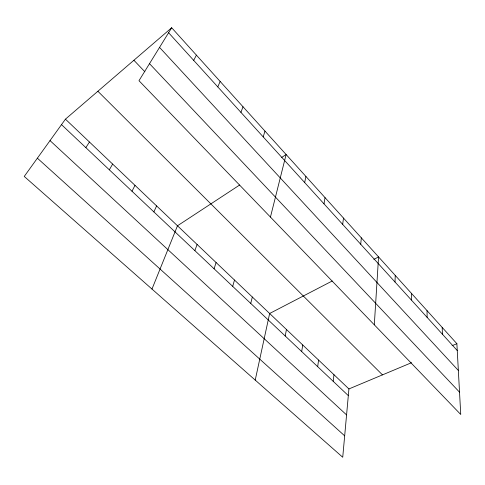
<?xml version="1.0" encoding="UTF-8"?>
<svg xmlns="http://www.w3.org/2000/svg" width="485" height="485" viewBox="0 0 485 485"><rect width="100%" height="100%" fill="white"/><g stroke="black" fill="none" stroke-linecap="round" stroke-linejoin="round"><path stroke-width="0.73" d="M411.328 299.985L411.395 293.298M395.014 282.021L395.245 275.407M374.311 324.817L378.561 256.929L373.862 259.366M65.439 119.164L348.927 388.94L342.731 457.252L24.25 176.437L65.439 119.164L171.684 27.748L456.882 343.695L460.75 414.481L138.983 80.704L171.684 27.748M360.719 244.264L361.319 237.826M333.219 381.343L333.965 374.705M342.683 224.403L343.483 218.068M317.681 366.666L318.578 360.064M301.688 351.552L302.743 344.993M324.01 203.852L325.029 197.625M285.216 335.99L286.435 329.479M304.677 182.56L305.92 176.455M255.219 380.094L269.642 313.492L332.231 280.991M250.745 303.428L252.333 297.02M270.448 217.074L286.126 154.527L281.712 157.419M232.703 286.38L234.491 280.039M263.203 136.897L264.968 131.089M214.085 268.793L216.086 262.524M194.873 250.636L197.092 244.452M240.936 112.381L242.997 106.748M151.987 289.066L177.48 225.786L239.608 185.034M217.783 86.888L220.16 81.45M153.878 211.909L156.594 205.913M131.999 191.235L134.988 185.355M193.691 60.364L196.407 55.138M109.337 169.823L112.623 164.069M85.851 147.64L89.452 142.02M348.927 388.94L411.535 362.701M452.087 345.702L456.882 343.695M37.375 158.183L344.671 435.845M50.016 140.608L346.569 414.911M61.504 124.633L348.321 395.614M97.873 91.253L382.465 374.881M133.896 60.261L144.857 71.756M149.507 63.662L459.531 392.171M159.547 47.403L458.343 370.467M168.598 32.737L457.258 350.552M442.187 327.417L442.429 334.226M427.036 310.624L427.127 317.378"/></g></svg>
